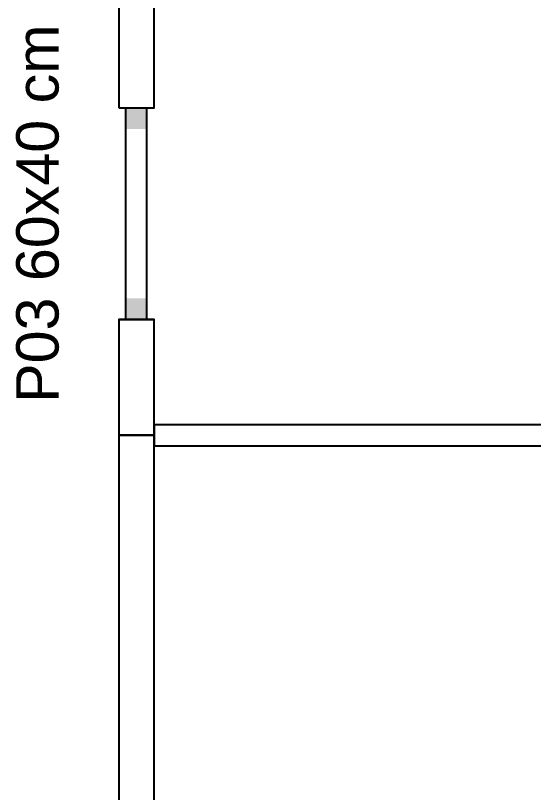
# Model space of a CAD drawing. Header units: centimetres. Extents: x -114 to 2948, y -828 to 1257.
# Drawn here: x 2116.8 to 2263.4, y 280.3 to 500.4 of the extents above; entities that cross this region are included whole.
import ezdxf
from ezdxf.enums import TextEntityAlignment as Align

# ---------------------------------------------------------------- set-up
doc = ezdxf.new("R2010")
doc.units = ezdxf.units.CM
for name, color, linetype in [('MONTAJ_STANDART', 7, 'Continuous'), ('MONTAJ_YAZI', 7, 'Continuous'), ('PENCERE', 10, 'Continuous')]:
    doc.layers.add(name, color=color, linetype=linetype)
doc.styles.get("Standard").update_dxf_attribs({"font": 'Arial.ttf'})

# ---------------------------------------------------------------- blocks, each defined once
blk = doc.blocks.new('MNT_BOM_D01_1255p0_V_DOLU_PP')
at = {"color": 0}
blk.add_lwpolyline([(0, 0), (10, 0), (10, 125.5), (0, 125.5)], close=True, dxfattribs=at)
blk = doc.blocks.new('MNT_BOM_P03_PENCERE_600x400')
at = {"layer": 'PENCERE', "color": 1}
for p, q in [((53375.86, 7992.28), (53385.86, 7992.28)), ((53377.86, 7932.28), (53377.86, 7992.28)), ((53383.86, 7932.28), (53383.86, 7992.28)), ((53375.86, 7932.28), (53385.86, 7932.28))]:
    blk.add_line(p, q, dxfattribs=at)
for points in [[(53377.86, 7992.28), (53377.86, 7986.28), (53383.86, 7992.28), (53383.86, 7986.28)], [(53377.86, 7932.28), (53377.86, 7938.28), (53383.86, 7932.28), (53383.86, 7938.28)]]:
    blk.add_solid(points, dxfattribs=at)
blk = doc.blocks.new('MNT_BOM_D04_1255p0_V_P03_PP')
at = {"color": 0}
for points in [[(0, 92.75), (10, 92.75), (10, 125.5), (0, 125.5)], [(0, 0), (10, 0), (10, 32.75), (0, 32.75)]]:
    blk.add_lwpolyline(points, close=True, dxfattribs=at)
blk.add_blockref('MNT_BOM_P03_PENCERE_600x400', (-53375.86, -7899.53))
blk = doc.blocks.new('MNT_BOM_I01_1255p0_H_DOLU_PP')
at = {"color": 0}
blk.add_lwpolyline([(0, 0), (125.5, 0), (125.5, 6), (0, 6)], close=True, dxfattribs=at)

msp = doc.modelspace()

# ---------------------------------------------------------------- block references
at = {"layer": 'MONTAJ_STANDART'}
for name, p in [('MNT_BOM_D04_1255p0_V_P03_PP', (2146, 381.5)), ('MNT_BOM_I01_1255p0_H_DOLU_PP', (2156, 378.5)), ('MNT_BOM_D01_1255p0_V_DOLU_PP', (2146, 256))]:
    msp.add_blockref(name, p, dxfattribs=at)

# ---------------------------------------------------------------- texts
at = {"layer": 'MONTAJ_YAZI', "color": 4}
msp.add_text('P03 60x40 cm', height=12, rotation=90, dxfattribs=at).set_placement((2123, 444.25), align=Align.MIDDLE_CENTER)

doc.saveas('drawing.dxf')
